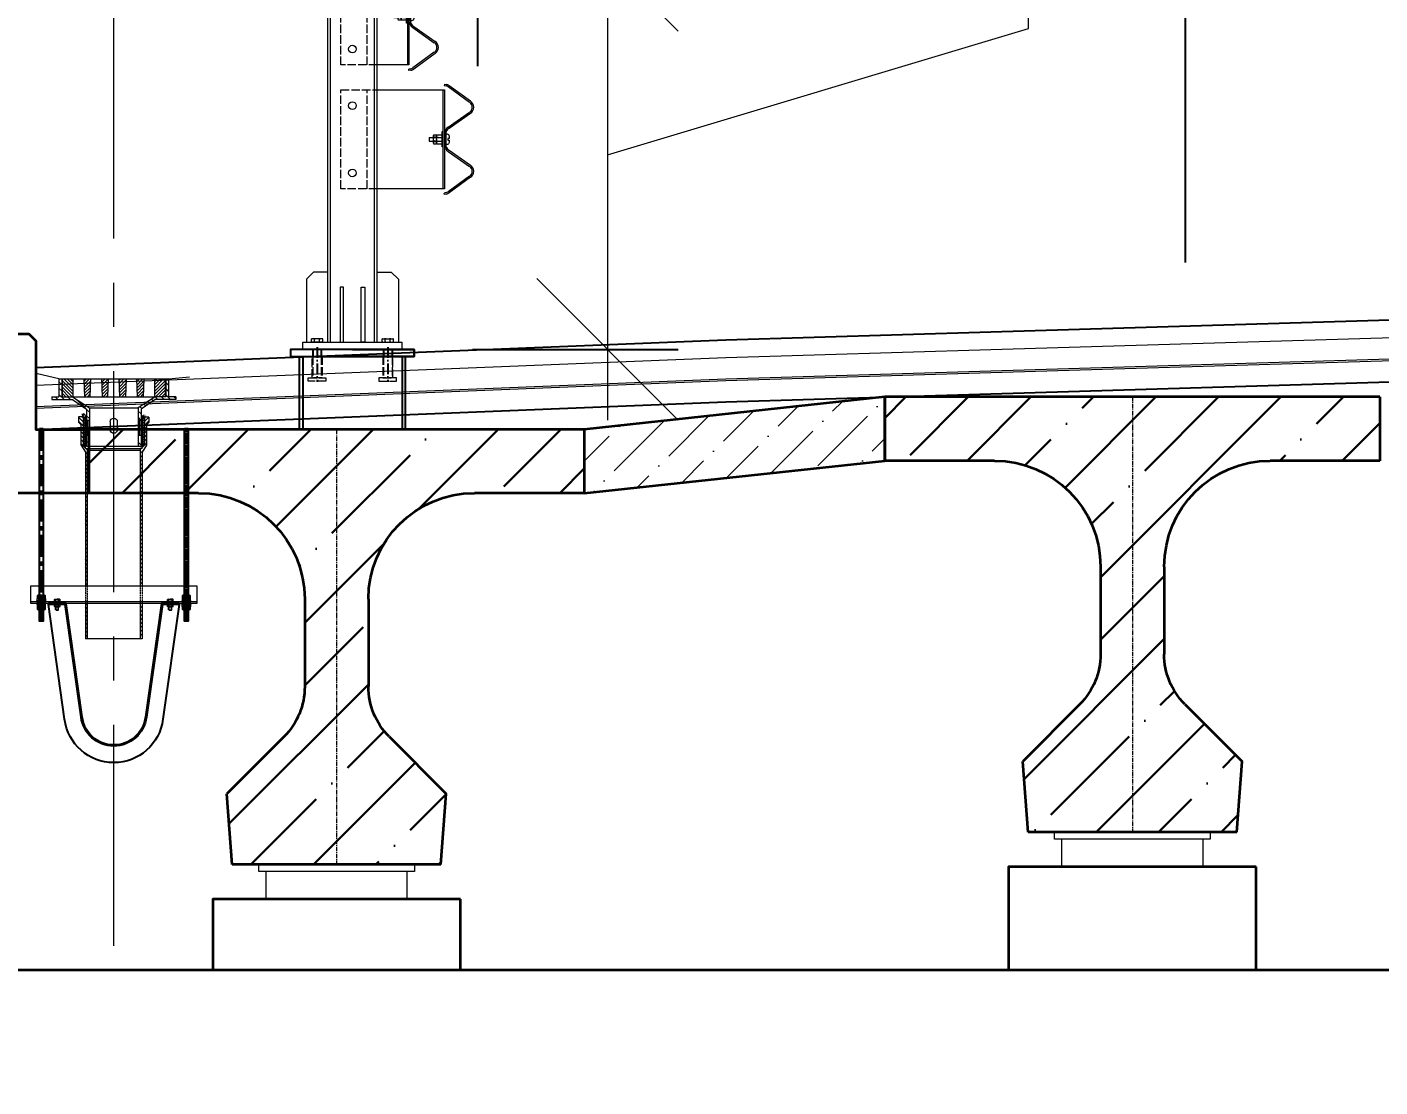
# Model space of a CAD drawing. Header units: millimetres. Extents: x 0 to 285450075, y -3000605 to 8125189010.
# Drawn here: x 7227436 to 7231261, y -53391 to -50395 of the extents above; entities that cross this region are included whole.
import ezdxf

# ---------------------------------------------------------------- set-up
doc = ezdxf.new("R2010")
doc.units = ezdxf.units.MM
doc.set_wipeout_variables(frame=1)
for name, pattern in [('ACAD_ISO02W100', [15, 12, -3]), ('ACAD_ISO10W100', [18.5, 12, -3, 0.5, -3]), ('HIDDEN', [9.525, 6.35, -3.175]), ('осевая', [2, 1.25, -0.25, 0.25, -0.25]), ('Штриховая', [3, 2, -1])]:
    doc.linetypes.add(name, pattern=pattern)
for name, color, linetype, lineweight in [('04_Невидимые', 3, 'Continuous', 13), ('1-Бетон', 106, 'Continuous', 35), ('1-Тонкая', 5, 'Continuous', 20), ('1-Штриховка', 8, 'Continuous', 9), ('ИС_Med', 7, 'Continuous', 35), ('ИС_Невид', 4, 'Штриховая', 18), ('ИС_Ось', 3, 'осевая', 18), ('ИС_Размер', 3, 'Continuous', 18), ('ИС_Тон', 3, 'Continuous', 18), ('ИС_Тонкая', 3, 'Continuous', 18), ('ИС_Штр', 3, 'Continuous', 9), ('ПП_сплошная', 7, 'Continuous', 30)]:
    doc.layers.add(name, color=color, linetype=linetype, lineweight=lineweight)
doc.layers.add('Красный поперечник', color=1, linetype='Continuous')
doc.layers.add('ограждение', color=7, linetype='Continuous')
doc.styles.add('0', font='isocpeur.ttf', dxfattribs={"width": 0.8, "oblique": 15})
doc.dimstyles.new('М200', dxfattribs={"dimscale": 200, "dimtxt": 2.5, "dimasz": 2, "dimexe": 1, "dimexo": 1, "dimgap": 0.8, "dimtad": 1, "dimdec": 0, "dimzin": 0, "dimdsep": 46, "dimtxsty": '0', "dimblk": 'OBLIQUE', "dimcen": 0.09, "dimdle": 1, "dimclrd": 256, "dimclre": 256, "dimclrt": 256, "dimadec": 4, "dimazin": 0, "dimtfac": 1, "dimtdec": 0, "dimtmove": 1, "dimatfit": 2, "dimfxl": 1, "dimtolj": 1, "dimtzin": 0, "dimlwd": -1, "dimarcsym": 0})
pattern_1 = [(45, (886.094, -4203.091), (8.838835, -8.838835), [])]

# ---------------------------------------------------------------- blocks, each defined once
blk = doc.blocks.new('*X15')
at = {"color": 0}
for p, q in [((310, 570.0651), (280, 600.0651)), ((310, 561.084844), (280, 591.084844)), ((307.104588, 555), (280, 582.104588)), ((310, 579.045356), (284.045356, 605)), ((310, 588.025612), (293.025612, 605)), ((310, 597.005868), (302.005868, 605)), ((298.124332, 555), (280, 573.124332)), ((289.144075, 555), (280, 564.144075)), ((280.163819, 555), (280, 555.163819))]:
    blk.add_line(p, q, dxfattribs=at)
blk = doc.blocks.new('A$C1A332784')
at = {"layer": 'ИС_Штр'}
h = blk.add_hatch(dxfattribs=at)
h.set_pattern_fill('ANSI31', color=256, scale=100, angle=90, style=0)
h.set_pattern_definition(pattern_1)
h.paths.add_polyline_path([(-69, -200.4), (-77, -200.4), (-77, -187.9), (-69, -187.9)])
h.paths.add_polyline_path([(-69, -126.4), (-77, -126.4), (-77, -95.4), (-117, -68.4), (-175, -68.4), (-175, -60.4), (-155, -60.4), (-155, -10.4), (-147, -10.4), (-147, -60.4), (-117, -60.4), (-69, -92.4)])
h = blk.add_hatch(dxfattribs=at)
h.set_pattern_fill('ANSI31', color=256, scale=50, angle=90, style=0)
h.set_pattern_definition([(135, (-1871.349, -4043.091), (-4.419417, -4.419417), [])])
h.paths.add_polyline_path([(85, -10.4), (65, -10.4), (67, -60.4), (83, -60.4)])
h.paths.add_polyline_path([(35, -10.4), (15, -10.4), (17, -60.4), (33, -60.4)])
h.paths.add_polyline_path([(-15, -10.4), (-35, -10.4), (-33, -60.4), (-17, -60.4)])
h.paths.add_polyline_path([(-65, -10.4), (-85, -10.4), (-83, -60.4), (-67, -60.4)])
h = blk.add_hatch(dxfattribs=at)
h.set_pattern_fill('ANSI31', color=256, scale=100, angle=90, style=0)
h.set_pattern_definition(pattern_1)
h.paths.add_polyline_path([(77, -200.4), (69, -200.4), (69, -187.9), (77, -187.9)])
h.paths.add_polyline_path([(77, -126.4), (69, -126.4), (69, -92.4), (117, -60.4), (147, -60.4), (147, -10.4), (155, -10.4), (155, -60.4), (175, -60.4), (175, -68.4), (117, -68.4), (77, -95.4)])
h = blk.add_hatch(dxfattribs=at)
h.set_pattern_fill('ANSI31', color=256, scale=2.5, angle=90, style=0)
h.set_pattern_definition([(135, (-544.1, -1211.934), (-5.61266, -5.61266), [])])
h.paths.add_polyline_path([(-75, -645), (-80, -645), (-80, -744.9), (-75, -744.9)])
h.paths.add_polyline_path([(-80, -595), (-75, -595), (-75, -206.9), (-80, -206.9), (-80, -201.9), (-87, -196.9), (-86.4, -118), (-99.4, -118), (-99.4, -133), (-92.4, -140), (-92.4, -197.8), (-80, -216.9)])
h = blk.add_hatch(dxfattribs=at)
h.set_pattern_fill('ANSI31', color=256, scale=2.5, style=0)
h.set_pattern_definition([(45, (-544.1, -1211.934), (-5.61266, 5.61266), [])])
h.paths.add_polyline_path([(80, -645), (75, -645), (75, -744.9), (80, -744.9)])
h.paths.add_polyline_path([(75, -595), (80, -595), (80, -216.9), (93, -196.9), (93, -139), (100, -132), (100, -117), (87, -117), (87, -196.4), (80, -201.4), (80, -206.9), (75, -206.9)])
for p, q in [((155, -10.4), (215.7, 4.3)), ((-155, -10.4), (-214.4, -4.3, 0)), ((-155, -10.4), (-155, -60.4)), ((155, -10.4), (-155, -10.4)), ((-147, -10.4), (-147, -60.4)), ((-145, -10.4), (-145, -60.4)), ((-115, -10.4), (-115, -60.4)), ((-85, -10.4), (-83, -60.4)), ((-67, -60.4), (-65, -10.4)), ((-35, -10.4), (-33, -60.4)), ((-17, -60.4), (-15, -10.4)), ((17, -60.4), (15, -10.4)), ((35, -10.4), (33, -60.4)), ((67, -60.4), (65, -10.4)), ((85, -10.4), (83, -60.4)), ((115, -60.4), (115, -10.4)), ((145, -60.4), (145, -10.4)), ((147, -10.4), (147, -60.4)), ((155, -10.4), (155, -60.4)), ((-175, -60.4), (-175, -68.4)), ((-175, -60.4), (-155, -60.4)), ((-175, -68.4), (-117, -68.4)), ((-147, -60.4), (-117, -60.4)), ((147, -60.4), (-117, -60.4)), ((-117, -60.4), (-69, -92.4)), ((-117, -68.4), (-77, -95.4)), ((117, -60.4), (69, -92.4)), ((117, -68.4), (77, -95.4)), ((175, -68.4), (117, -68.4)), ((175, -60.4), (155, -60.4)), ((175, -60.4), (175, -68.4)), ((-77, -95.4), (-77, -200.4)), ((-69, -92.4), (-69, -200.4)), ((69, -92.4), (-69, -92.4)), ((69, -92.4), (69, -200.4)), ((77, -95.4), (77, -200.4)), ((-99.4, -118), (-99.4, -133)), ((-99.4, -118), (-86.4, -118)), ((-99.4, -133), (-92.4, -140)), ((-92.4, -140), (-92.4, -197.8)), ((-86.4, -118), (-86.4, -197.3)), ((-69, -126.4), (-77, -126.4)), ((-10, -130.9), (-10, -153.9)), ((10, -130.9), (10, -153.9)), ((77, -126.4), (69, -126.4)), ((87, -117), (87, -196.4)), ((87, -117), (100, -117)), ((100, -132), (93, -139)), ((93, -138.6), (93, -196.9)), ((100, -117), (100, -132)), ((-69, -169.4), (-77, -169.4)), ((77, -169.4), (69, -169.4)), ((-92.4, -197.8), (-80, -216.9)), ((-80, -201.9), (-87, -196.9)), ((-80, -206.9), (-80, -201.9)), ((-80, -206.9), (-75, -206.9)), ((-80, -216.9), (-80, -595)), ((-75, -206.9), (-75, -595)), ((75, -211.4), (-75, -211.4)), ((75, -206.9), (75, -595)), ((80, -206.9), (75, -206.9)), ((80, -201.4), (87, -196.4)), ((93, -196.9), (80, -216.9)), ((80, -206.9), (80, -201.4)), ((80, -216.9), (80, -595)), ((-80, -644.9), (-80, -744.9)), ((-75, -644.9), (-75, -744.9)), ((75, -645), (75, -744.9)), ((80, -644.9), (80, -744.9)), ((-80, -744.9, 0), (80, -744.9, 0))]:
    blk.add_line(p, q)
at = {"linetype": 'Continuous'}
blk.add_line((77, -200.4), (-77, -200.4), dxfattribs=at)
for centre, start, end in [((0, -130.9), 0, 180), ((0, -153.9), 180, 0)]:
    blk.add_arc(centre, 10, start, end)
blk.add_point((0, -120.9))
at = {"layer": 'ИС_Невид', "ltscale": 0.1}
for p, q in [((-83.4, -117.3), (-83.4, -199.4)), ((83.9, -116.7), (83.9, -198.6)), ((-80, -594.9), (-80, -645)), ((-75, -594.9), (-75, -645)), ((75, -595), (75, -645)), ((80, -594.9), (80, -645))]:
    blk.add_line(p, q, dxfattribs=at)
at = {"layer": 'ИС_Невид', "linetype": 'HIDDEN'}
for centre, start, end in [((-89.9, -121.3, 0), 358.9888, 84.087), ((90.6, -116.8), 95.913, 181.0112)]:
    blk.add_arc(centre, 6.68, start, end, dxfattribs=at)
at = {"layer": 'ИС_Тон', "linetype": 'Continuous'}
blk.add_arc((-133.8, -108.5), 40.8, 82.3582, 82.5317, dxfattribs=at)
at = {"layer": 'ИС_Штр'}
for p, q in [((80.9, -113.6, 0), (80.9, -200.7)), ((-80.3, -116.6, 0), (-80.5, -201.5)), ((-73, -126.4), (-73, -169.4)), ((73, -126.4), (73, -169.4)), ((75, -206.9), (-75, -206.9))]:
    blk.add_line(p, q, dxfattribs=at)
for centre, radius, start, end in [((-87.4, -119.2, 0), 7.56, 20.1849, 82.1113), ((88.1, -115.8, 0), 7.56, 97.8887, 163.3548), ((91.4, -117.6), 4.48, 98.3812, 172.132)]:
    blk.add_arc(centre, radius, start, end, dxfattribs=at)
at = {"layer": 'ИС_Штр', "color": 2}
blk.add_blockref('*X15', (-425, -615.4), dxfattribs=at)
at = {"layer": 'ИС_Штр', "color": 2, "xscale": -1}
blk.add_blockref('*X15', (425, -615.4), dxfattribs=at)
blk = doc.blocks.new('ы')
at = {"layer": 'ограждение'}
for p, q in [((3737.3, 22064.7), (3737.3, 22061.7)), ((3737.3, 22061.7), (3783.4, 21737.4)), ((4061.3, 21737.4), (4107.3, 22061.7)), ((4107.3, 22064.7), (4107.3, 22061.7))]:
    blk.add_line(p, q, dxfattribs=at)
for points in [[(3737.3, 22064.7), (3787.3, 22064.7), (3833, 21743.9, 0.886444), (4011.7, 21743.9), (4057.3, 22064.7), (4107.3, 22064.7)], [(3737.3, 22061.7), (3784.7, 22061.7), (3830, 21743.5, 0.886138), (4014.7, 21743.5), (4059.9, 22061.7), (4107.3, 22061.7)]]:
    blk.add_lwpolyline(points, format="xyb", dxfattribs=at)
blk.add_arc((3922.3, 21754.7), 140, 187.1293, 352.8707, dxfattribs=at)
blk = doc.blocks.new('*U1018')
at = {"layer": 'ИС_Med'}
blk.add_lwpolyline([(10.5, 2), (10.5, 0), (-10.5, 0), (-10.5, 2), (-8.5, 2), (-9.8, 2.8), (-9.8, 9.2), (-8.5, 10), (8.5, 10), (9.8, 9.2), (9.8, 2.8), (8.5, 2)], close=True, dxfattribs=at)
blk.add_wipeout([(10.5, 2), (10.5, 0), (-10.5, 0), (-10.5, 2), (-8.5, 2), (-9.8, 2.8), (-9.8, 9.2), (-8.5, 10), (8.5, 10), (9.8, 9.2), (9.8, 2.8), (8.5, 2)]).dxf.layer = 'ИС_Med'
for p, q in [((-10.5, 2), (10.5, 2)), ((-4.9, 2.8), (-4.9, 9.2)), ((4.9, 2.8), (4.9, 9.2))]:
    blk.add_line(p, q, dxfattribs=at)
for centre, radius, start, end in [((-7.4, 5.7), 4.34, 55.5615, 124.4385), ((-7.4, 6.3), 4.34, 235.5615, 304.4385), ((0, -6.2), 16.2, 72.383, 107.617), ((0, 18.2), 16.2, 252.383, 287.617), ((7.4, 5.7), 4.34, 55.5615, 124.4385), ((7.4, 6.3), 4.34, 235.5615, 304.4385)]:
    blk.add_arc(centre, radius, start, end, dxfattribs=at)
at = {"layer": 'ИС_Штр'}
blk.add_line((0, 0), (0, 10), dxfattribs=at)
blk = doc.blocks.new('*U1015')
at = {"color": 0}
blk.add_line((60.5, 8), (46.5, 8), dxfattribs=at)
at = {"layer": 'ИС_Тонкая'}
for p, q in [((0.5, 13), (2.9, 16)), ((0.5, 13), (0.5, 0)), ((0.5, -13), (0.5, 0)), ((12.5, 16), (2.9, 16)), ((12.5, 8), (2.9, 8)), ((12.5, 16), (12.5, 10)), ((12.5, 10), (12.5, 8)), ((12.5, 8), (12.5, 0)), ((12.5, -8), (12.5, 0)), ((14.5, 8), (60.5, 8)), ((24.5, 8), (24.5, -8)), ((62.5, 6), (24.5, 6)), ((62.5, 6), (60.5, 8)), ((60.5, 8), (60.5, -8)), ((62.5, 6), (62.5, -6)), ((0.5, -13), (2.9, -16)), ((2.9, -8), (12.5, -8)), ((12.5, -16), (2.9, -16)), ((12.5, -8), (12.5, -10)), ((12.5, -16), (12.5, -10)), ((60.5, -8), (14.5, -8)), ((62.5, -6), (24.5, -6)), ((62.5, -6), (60.5, -8))]:
    blk.add_line(p, q, dxfattribs=at)
for centre, radius, start, end in [((8, 12), 6.51, 142.12112, 217.87888), ((25.5, 0), 24, 160.52878, 199.47122), ((14.5, 10), 2, 180, 270), ((8, -12), 6.51, 142.12112, 217.87888), ((14.5, -10), 2, 90, 180)]:
    blk.add_arc(centre, radius, start, end, dxfattribs=at)
blk = doc.blocks.new('*U1016')
at = {"layer": 'ИС_Тонкая'}
for p, q in [((0, 13), (2.4, 16)), ((0, 13), (0, 0)), ((0, -13), (0, 0)), ((2.4, 16), (12.6, 16)), ((2.4, 8), (12.6, 8)), ((15, 13), (12.6, 16)), ((15, 13), (15, 0)), ((15, -13), (15, 0)), ((0, -13), (2.4, -16)), ((2.4, -8), (12.6, -8)), ((2.4, -16), (12.6, -16)), ((15, -13), (12.6, -16))]:
    blk.add_line(p, q, dxfattribs=at)
for centre, radius, start, end in [((7.5, 12), 6.51, 142.12112, 217.87888), ((25, 0), 24, 160.52878, 199.47122), ((7.5, 12), 6.51, 322.12112, 37.87888), ((-10, 0), 24, 340.52878, 19.47122), ((7.5, -12), 6.51, 142.12112, 217.87888), ((7.5, -12), 6.51, 322.12112, 37.87888)]:
    blk.add_arc(centre, radius, start, end, dxfattribs=at)
blk = doc.blocks.new('*U1017')
at = {"layer": 'ИС_Med'}
for p, q in [((0, 9), (4, 9)), ((0, -9), (4, -9))]:
    blk.add_line(p, q, dxfattribs=at)
at = {"layer": 'ИС_Тонкая'}
for p, q in [((0, 18.5), (0, -18.5)), ((4, 18.5), (0, 18.5)), ((4, -18.5), (4, 18.5)), ((0, -18.5), (4, -18.5))]:
    blk.add_line(p, q, dxfattribs=at)
blk = doc.blocks.new('ппк')
at = {"elevation": 0}
for points in [[(-210, -140.7), (-210, -684.2), (-200, -684.2), (-200, -140.7)], [(-210, -140.7), (-200, -140.7)], [(200, -140.7), (200, -684.2), (210, -684.2), (210, -140.7)], [(200, -140.7), (210, -140.7)]]:
    blk.add_lwpolyline(points, dxfattribs=at)
at = {"layer": 'Defpoints', "linetype": 'Штриховая'}
blk.add_line((-205, -140.7, 0), (-205, -684.2, 0), dxfattribs=at)
at = {"layer": 'Defpoints', "linetype": 'осевая', "ltscale": 50}
blk.add_line((205, -140.7, 0), (205, -684.2, 0), dxfattribs=at)
at = {"layer": 'ИС_Тон'}
blk.add_lwpolyline([(-235, -634.6), (235, -634.6), (235, -584.6), (-235, -584.6)], close=True, dxfattribs=at)
blk.add_lwpolyline([(-235, -629.6), (235, -629.6)], dxfattribs=at)
for name, p, xscale, yscale, zscale, rotation in [('*U1017', (-160, -636.6), 0.5000000000000002, 0.5000000000000002, 0.5000000000000002, 90), ('*U1015', (-160, -622.3), 0.5, 0.5, 0.5, 270), ('*U1016', (-160, -644.1), 0.5000000000000002, 0.5000000000000002, 0.5000000000000002, 90), ('*U1017', (160, -636.6), 0.5000000000000002, 0.5000000000000002, 0.5000000000000002, 90), ('*U1015', (160, -622.3), 0.5, 0.5, 0.5, 270), ('*U1016', (160, -644.1), 0.5000000000000002, 0.5000000000000002, 0.5000000000000002, 90)]:
    blk.add_blockref(name, p, dxfattribs=dict(xscale=xscale, yscale=yscale, zscale=zscale, rotation=rotation))
blk.add_blockref('A$C1A332784', (0, 10.4), dxfattribs=at)
at = {"layer": 'ограждение'}
blk.add_blockref('ы', (-3922.3, -22699.3), dxfattribs=at)
blk.add_blockref('*U1018', (-205, -629.5))
at = {"xscale": -1}
blk.add_blockref('*U1018', (205, -629.5), dxfattribs=at)
for centre, radius, start, end in [((-212.4, -615.9), 4.34, 55.5615, 124.4385), ((-205, -627.7), 16.2, 72.383, 107.617), ((-197.6, -615.9), 4.34, 55.5615, 124.4385), ((197.6, -615.9), 4.34, 55.5615, 124.4385), ((205, -627.7), 16.2, 72.383, 107.617), ((212.4, -615.9), 4.34, 55.5615, 124.4385)]:
    blk.add_arc(centre, radius, start, end)
at = {"xscale": -1, "rotation": 180}
blk.add_blockref('*U1018', (-205, -634.5), dxfattribs=at)
at = {"rotation": 180}
blk.add_blockref('*U1018', (205, -634.5), dxfattribs=at)
for p, q in [((-205, -621.5), (-205, -611.5)), ((205, -621.5), (205, -611.5)), ((-209.9, -618.8), (-209.9, -612.3)), ((-209.9, -651.8), (-209.9, -645.3)), ((-205, -654.5), (-205, -644.5)), ((-200.1, -618.8), (-200.1, -612.3)), ((-200.1, -651.8), (-200.1, -645.3)), ((185, -637.6), (185, -634.6)), ((200.1, -618.8), (200.1, -612.3)), ((200.1, -651.8, 0), (200.1, -645.3, 0)), ((205, -654.5, 0), (205, -644.5, 0)), ((209.9, -618.8), (209.9, -612.3)), ((209.9, -651.8, 0), (209.9, -645.3, 0))]:
    blk.add_line(p, q)
for points in [[(-196.5, -619.5), (-195.2, -618.8), (-195.2, -612.3), (-196.5, -611.5), (-213.5, -611.5), (-214.8, -612.3), (-214.8, -618.8), (-213.5, -619.5)], [(213.5, -619.5), (214.8, -618.8), (214.8, -612.3), (213.5, -611.5), (196.5, -611.5), (195.2, -612.3), (195.2, -618.8), (196.5, -619.5)], [(-196.5, -652.5), (-195.2, -651.8), (-195.2, -645.3), (-196.5, -644.5), (-213.5, -644.5), (-214.8, -645.3), (-214.8, -651.8), (-213.5, -652.5)]]:
    blk.add_lwpolyline(points, close=True)
at = {"elevation": 0}
blk.add_lwpolyline([(213.5, -652.5), (214.8, -651.8), (214.8, -645.3), (213.5, -644.5), (196.5, -644.5), (195.2, -645.3), (195.2, -651.8), (196.5, -652.5)], close=True, dxfattribs=at)
for centre, radius, start, end in [((-212.4, -615.2), 4.34, 235.5615, 304.4385), ((-212.4, -648.9), 4.34, 55.5615, 124.4385), ((-205, -603.3), 16.2, 252.383, 287.617), ((-205, -660.7), 16.2, 72.383, 107.617), ((-197.6, -615.2), 4.34, 235.5615, 304.4385), ((-197.6, -648.9), 4.34, 55.5615, 124.4385), ((197.6, -615.2), 4.34, 235.5615, 304.4385), ((197.6, -648.9, 0), 4.34, 55.5615, 124.4385), ((205, -603.3), 16.2, 252.383, 287.617), ((205, -660.7, 0), 16.2, 72.383, 107.617), ((212.4, -615.2), 4.34, 235.5615, 304.4385), ((212.4, -648.9, 0), 4.34, 55.5615, 124.4385), ((-212.4, -648.2), 4.34, 235.5615, 304.4385), ((-205, -636.3), 16.2, 252.383, 287.617), ((-197.6, -648.2), 4.34, 235.5615, 304.4385), ((197.6, -648.2, 0), 4.34, 235.5615, 304.4385), ((205, -636.3, 0), 16.2, 252.383, 287.617), ((212.4, -648.2, 0), 4.34, 235.5615, 304.4385)]:
    blk.add_arc(centre, radius, start, end)
blk = doc.blocks.new('_OBLIQUE')
at = {"color": 0, "linetype": 'ByBlock', "lineweight": -2}
blk.add_line((0.5, 0.5), (-0.5, -0.5), dxfattribs=at)
blk = doc.blocks.new('*D1089')
at = {"layer": 'Defpoints', "color": 0, "linetype": 'Continuous', "transparency": 16777216}
for p in [(7230710.6, -48225.9), (7234660.6, -51139.4), (7230710.6, -51260.4)]:
    blk.add_point(p, dxfattribs=at)
at = {"layer": 'ИС_Размер', "lineweight": -2, "transparency": 16777216}
for p, q in [((7230710.6, -51060.4), (7230710.6, -48025.9)), ((7234660.6, -50939.4), (7234660.6, -48025.9))]:
    blk.add_line(p, q, dxfattribs=at)
at = {"layer": 'ИС_Размер', "transparency": 16777216}
blk.add_line((7234860.6, -48225.9), (7230510.6, -48225.9), dxfattribs=at)
at = {"layer": 'ИС_Размер', "linetype": 'Continuous', "transparency": 16777216, "xscale": 400, "yscale": 400, "zscale": 400, "rotation": 180}
blk.add_blockref('_OBLIQUE', (7230710.6, -48225.9), dxfattribs=at)
at = {"layer": 'ИС_Размер', "linetype": 'Continuous', "transparency": 16777216, "xscale": 400, "yscale": 400, "zscale": 400}
blk.add_blockref('_OBLIQUE', (7234660.6, -48225.9), dxfattribs=at)
at = {"layer": 'ИС_Размер', "linetype": 'Continuous', "transparency": 16777216, "insert": (7232685.6, -47815.9), "char_height": 500, "attachment_point": 5, "style": '0'}
blk.add_mtext('\\A1;3950', dxfattribs=at)
blk = doc.blocks.new('*D1090')
at = {"layer": 'Defpoints', "color": 0, "linetype": 'Continuous', "transparency": 16777216}
for p in [(7228710.6, -48225.9), (7228710.6, -50705.3), (7230710.6, -51260.4)]:
    blk.add_point(p, dxfattribs=at)
at = {"layer": 'ИС_Размер', "lineweight": -2, "transparency": 16777216}
for p, q in [((7228710.6, -50505.3), (7228710.6, -48025.9)), ((7230710.6, -51060.4), (7230710.6, -48025.9))]:
    blk.add_line(p, q, dxfattribs=at)
at = {"layer": 'ИС_Размер', "transparency": 16777216}
blk.add_line((7230910.6, -48225.9), (7228510.6, -48225.9), dxfattribs=at)
at = {"layer": 'ИС_Размер', "linetype": 'Continuous', "transparency": 16777216, "xscale": 400, "yscale": 400, "zscale": 400, "rotation": 180}
blk.add_blockref('_OBLIQUE', (7228710.6, -48225.9), dxfattribs=at)
at = {"layer": 'ИС_Размер', "linetype": 'Continuous', "transparency": 16777216, "xscale": 400, "yscale": 400, "zscale": 400}
blk.add_blockref('_OBLIQUE', (7230710.6, -48225.9), dxfattribs=at)
at = {"layer": 'ИС_Размер', "linetype": 'Continuous', "transparency": 16777216, "insert": (7229710.6, -47815.9), "char_height": 500, "attachment_point": 5, "style": '0'}
blk.add_mtext('\\A1;2000', dxfattribs=at)
blk = doc.blocks.new('*D1092')
at = {"layer": 'Defpoints', "color": 0, "transparency": 16777216}
for p in [(7228211, -48225.9), (7228211, -50335.8), (7228710.6, -50705.3)]:
    blk.add_point(p, dxfattribs=at)
at = {"layer": 'ИС_Размер', "lineweight": -2, "transparency": 16777216}
for p, q in [((7228211, -50135.8), (7228211, -48025.9)), ((7228710.6, -50505.3), (7228710.6, -48025.9))]:
    blk.add_line(p, q, dxfattribs=at)
at = {"layer": 'ИС_Размер', "transparency": 16777216}
blk.add_line((7228910.6, -48225.9), (7228011, -48225.9), dxfattribs=at)
at = {"layer": 'ИС_Размер', "transparency": 16777216, "xscale": 400, "yscale": 400, "zscale": 400, "rotation": 180}
blk.add_blockref('_OBLIQUE', (7228211, -48225.9), dxfattribs=at)
at = {"layer": 'ИС_Размер', "transparency": 16777216, "xscale": 400, "yscale": 400, "zscale": 400}
blk.add_blockref('_OBLIQUE', (7228710.6, -48225.9), dxfattribs=at)
at = {"layer": 'ИС_Размер', "transparency": 16777216, "insert": (7228460.8, -47815.9), "char_height": 500, "attachment_point": 5, "style": '0'}
blk.add_mtext('\\A1;500', dxfattribs=at)
blk = doc.blocks.new('*D1094')
at = {"layer": 'Defpoints', "color": 0, "linetype": 'Continuous', "transparency": 16777216}
for p in [(7238610.6, -46445.1), (7228710.6, -50705.3), (7238610.6, -51012.7)]:
    blk.add_point(p, dxfattribs=at)
at = {"layer": 'ИС_Размер', "lineweight": -2, "transparency": 16777216}
for p, q in [((7228710.6, -50505.3), (7228710.6, -46245.1)), ((7238610.6, -50812.7), (7238610.6, -46245.1))]:
    blk.add_line(p, q, dxfattribs=at)
at = {"layer": 'ИС_Размер', "transparency": 16777216}
blk.add_line((7228510.6, -46445.1), (7238810.6, -46445.1), dxfattribs=at)
at = {"layer": 'ИС_Размер', "linetype": 'Continuous', "transparency": 16777216, "xscale": 400, "yscale": 400, "zscale": 400, "rotation": 180}
blk.add_blockref('_OBLIQUE', (7228710.6, -46445.1), dxfattribs=at)
at = {"layer": 'ИС_Размер', "linetype": 'Continuous', "transparency": 16777216, "xscale": 400, "yscale": 400, "zscale": 400}
blk.add_blockref('_OBLIQUE', (7238610.6, -46445.1), dxfattribs=at)
at = {"layer": 'ИС_Размер', "linetype": 'Continuous', "transparency": 16777216, "insert": (7233660.6, -46035.1), "char_height": 500, "attachment_point": 5, "style": '0'}
blk.add_mtext('\\A1;9900', dxfattribs=at)
blk = doc.blocks.new('Б24 многофункц')
at = {"layer": 'ПП_сплошная', "ltscale": 100, "true_color": 0x808080}
h = blk.add_hatch(dxfattribs=at)
h.set_pattern_fill('ANSI35', color=8, scale=1000, angle=90, style=0)
h.set_pattern_definition([(135, (-1338186.6, -105300.83), (-176.776695, -176.776695), []), (135, (-1338186.6, -105124.05), (-176.776695, -176.776695), [312.5, -62.5, 0, -62.5])])
h.paths.add_polyline_path([(0, 0), (-700, 0), (-700, -180), (-390, -180, -0.414214), (-90, -480), (-90, -727.2, -0.198912), (-148.6, -868.6), (-310, -1030), (-295, -1230), (0, -1230)])
h.paths.add_polyline_path([(0, 0), (0, -1230), (295, -1230), (310, -1030), (148.6, -868.6, -0.198912), (90, -727.2), (90, -480, -0.414214), (390, -180), (700, -180), (700, 0)])
at = {"layer": '1-Бетон'}
for p, q in [((-700, 0), (700, 0)), ((-700, 0), (-700, -180)), ((700, 0), (700, -180)), ((-700, -180), (-390, -180)), ((390, -180), (700, -180)), ((-90, -480), (-90, -727.2)), ((90, -480), (90, -727.2)), ((-148.6, -868.6), (-310, -1030)), ((148.6, -868.6), (310, -1030)), ((-295, -1230), (-310, -1030)), ((295, -1230), (310, -1030)), ((-295, -1230), (295, -1230))]:
    blk.add_line(p, q, dxfattribs=at)
for centre, radius, start, end in [((-390, -480), 300, 0, 90), ((390, -480), 300, 90, 180), ((-290, -727.2), 200, 315, 0), ((290, -727.2), 200, 180, 225)]:
    blk.add_arc(centre, radius, start, end, dxfattribs=at)
at = {"layer": 'ИС_Ось', "ltscale": 10}
blk.add_lwpolyline([(0, 0), (0, -1230)], dxfattribs=at)
blk = doc.blocks.new('*D1457')
at = {"layer": 'Defpoints', "color": 0, "transparency": 16777216}
for p in [(7228425.6, -50205.9), (7228495.6, -51305.9), (7229076.7, -51305.9)]:
    blk.add_point(p, dxfattribs=at)
at = {"layer": 'ИС_Размер', "transparency": 16777216}
for p, q in [((7230266.7, -50398.9), (7230266.7, -49064.9)), ((7229076.7, -50005.9), (7229076.7, -51505.9)), ((7229076.7, -50755.9), (7230266.7, -50398.9))]:
    blk.add_line(p, q, dxfattribs=at)
at = {"layer": 'ИС_Размер', "lineweight": -2, "transparency": 16777216}
for p, q in [((7228625.6, -50205.9), (7229276.7, -50205.9)), ((7228695.6, -51305.9), (7229276.7, -51305.9))]:
    blk.add_line(p, q, dxfattribs=at)
at = {"layer": 'ИС_Размер', "transparency": 16777216, "xscale": 400, "yscale": 400, "zscale": 400}
for p, rotation in [((7229076.7, -50205.9), 90), ((7229076.7, -51305.9), 270)]:
    blk.add_blockref('_OBLIQUE', p, dxfattribs=dict(at, rotation=rotation))
at = {"layer": 'ИС_Размер', "transparency": 16777216, "insert": (7229856.7, -49731.9), "char_height": 500, "attachment_point": 5, "rotation": 90, "style": '0'}
blk.add_mtext('\\A1;1100', dxfattribs=at)
blk = doc.blocks.new('Барьерка2')
at = {"lineweight": 15}
for p, q in [((1026.3, 1778.8), (1026.3, 698.8)), ((1026.3, 1778.8), (1166.3, 1778.8)), ((1033.6, 1778.8), (1033.6, 698.8)), ((1159, 698.8), (1159, 1778.8)), ((1166.3, 698.8), (1166.3, 1778.8)), ((1166.3, 1762.8), (1256.2, 1762.8)), ((1252.2, 1762.8), (1252.2, 1482.7)), ((1256.2, 1778.8), (1255.5, 1774.8)), ((1255.5, 1774.8), (1261.1, 1773.7)), ((1256.2, 1778.8), (1261.9, 1777.6)), ((1256.2, 1762.8), (1256.2, 1482.7)), ((1327.6, 1726.9), (1267.4, 1770.9)), ((1330, 1730.1), (1269.8, 1774.2)), ((1267.2, 1656.9), (1327.7, 1699.6)), ((1269.5, 1653.6), (1330, 1696.4)), ((1213, 1628.2), (1213, 1617.2)), ((1213, 1628.2), (1224.9, 1628.2)), ((1213, 1617.2), (1224.9, 1617.2)), ((1224.9, 1632.8), (1224.9, 1612.7)), ((1225.9, 1635.5), (1233.1, 1635.5)), ((1225.9, 1609.9), (1233.1, 1609.9)), ((1234.1, 1632.8), (1234.1, 1612.7)), ((1234.1, 1632.8), (1234.1, 1612.7)), ((1235, 1635.5), (1249.6, 1635.5)), ((1235, 1635.5), (1240.5, 1635.5)), ((1235, 1609.9), (1249.6, 1609.9)), ((1235, 1609.9), (1240.5, 1609.9)), ((1238.6, 1628.2), (1249.6, 1628.2)), ((1238.6, 1617.2), (1249.6, 1617.2)), ((1249.6, 1600.9), (1249.6, 1644.6)), ((1249.6, 1644.6), (1252.2, 1644.6)), ((1252.2, 1644.6), (1252.2, 1600.9)), ((1260.2, 1638.1), (1260.2, 1607.4)), ((1252.2, 1600.9), (1249.6, 1600.9)), ((1267.2, 1588.6), (1327.7, 1545.8)), ((1269.5, 1591.8), (1330, 1549.1)), ((1327.6, 1518.6), (1267.4, 1474.5)), ((1330, 1515.3), (1269.8, 1471.3)), ((1256.2, 1482.7), (1166.3, 1482.7)), ((1261.1, 1471.8), (1255.5, 1470.6)), ((1256.2, 1466.7), (1255.5, 1470.6)), ((1261.9, 1467.8), (1256.2, 1466.7)), ((1356.2, 1428.8), (1355.5, 1424.9)), ((1355.5, 1424.9), (1361.1, 1423.7)), ((1356.2, 1428.8), (1361.9, 1427.6)), ((1427.6, 1376.9), (1367.4, 1420.9)), ((1430, 1380.1), (1369.8, 1424.2)), ((1166.3, 1412.8), (1356.2, 1412.8)), ((1352.2, 1412.8), (1352.2, 1132.7)), ((1356.2, 1412.8), (1356.2, 1132.7)), ((1367.2, 1306.9), (1427.7, 1349.7)), ((1369.5, 1303.7), (1430, 1346.4)), ((1360.2, 1288.1), (1360.2, 1257.4)), ((1367.2, 1238.6), (1427.7, 1195.9)), ((1369.5, 1241.9), (1430, 1199.1)), ((1427.6, 1168.6), (1367.4, 1124.6)), ((1430, 1165.4), (1369.8, 1121.3)), ((1356.2, 1132.7), (1166.3, 1132.7)), ((1361.1, 1121.8), (1355.5, 1120.7)), ((1356.2, 1116.7), (1355.5, 1120.7)), ((1361.9, 1117.9), (1356.2, 1116.7)), ((980.3, 698.8), (980.3, 708.8)), ((1012.3, 708.8), (980.3, 708.8)), ((980.3, 698.8), (980.3, 708.8)), ((1006.3, 708.8), (980.3, 708.8)), ((996.3, 698.8), (980.3, 698.8)), ((1012.3, 698.8), (980.3, 698.8)), ((989.3, 698.8), (989.3, 708.8)), ((989.3, 698.8), (989.3, 708.8)), ((989.3, 698.8), (989.3, 708.8)), ((989.3, 698.8), (989.3, 708.8)), ((1003.3, 698.8), (1003.3, 708.8)), ((1003.3, 698.8), (1003.3, 708.8)), ((1003.3, 698.8), (1003.3, 708.8)), ((1003.3, 698.8), (1003.3, 708.8)), ((1003.3, 698.8), (1003.3, 708.8)), ((1003.3, 698.8), (1003.3, 708.8)), ((1003.3, 698.8), (1003.3, 708.8)), ((1003.3, 698.8), (1003.3, 708.8)), ((1003.3, 698.8), (1003.3, 708.8)), ((1003.3, 698.8), (1003.3, 708.8)), ((1010.3, 708.8), (1006.3, 708.8)), ((1012.3, 700.8), (1012.3, 708.8)), ((1012.3, 698.8), (1012.3, 706.8)), ((1012.3, 698.8), (1012.3, 706.8)), ((1012.3, 700.8), (1012.3, 706.8)), ((1012.3, 698.8), (1012.3, 706.8)), ((1012.3, 698.8), (1012.3, 706.8)), ((1180.3, 700.8), (1180.3, 708.8)), ((1180.3, 708.8), (1212.3, 708.8)), ((1180.3, 698.8), (1180.3, 706.8)), ((1180.3, 698.8), (1180.3, 706.8)), ((1180.3, 700.8), (1180.3, 706.8)), ((1180.3, 698.8), (1180.3, 706.8)), ((1180.3, 698.8), (1180.3, 706.8)), ((1180.3, 698.8), (1212.3, 698.8)), ((1182.3, 708.8), (1186.3, 708.8)), ((1186.3, 708.8), (1212.3, 708.8)), ((1189.3, 698.8), (1189.3, 708.8)), ((1189.3, 698.8), (1189.3, 708.8)), ((1189.3, 698.8), (1189.3, 708.8)), ((1189.3, 698.8), (1189.3, 708.8)), ((1189.3, 698.8), (1189.3, 708.8)), ((1189.3, 698.8), (1189.3, 708.8)), ((1189.3, 698.8), (1189.3, 708.8)), ((1189.3, 698.8), (1189.3, 708.8)), ((1189.3, 698.8), (1189.3, 708.8)), ((1189.3, 698.8), (1189.3, 708.8)), ((1196.3, 698.8), (1212.3, 698.8)), ((1203.3, 698.8), (1203.3, 708.8)), ((1203.3, 698.8), (1203.3, 708.8)), ((1203.3, 698.8), (1203.3, 708.8)), ((1203.3, 698.8), (1203.3, 708.8)), ((1212.3, 698.8), (1212.3, 708.8)), ((1212.3, 698.8), (1212.3, 708.8))]:
    blk.add_line(p, q, dxfattribs=at)
at = {"color": 3, "linetype": 'ACAD_ISO02W100', "lineweight": 15, "ltscale": 2}
for p, q in [((1063.3, 1762.8), (1166.3, 1762.8)), ((1063.3, 1482.7), (1063.3, 1762.8)), ((1138.3, 1482.7), (1138.3, 1762.8)), ((1166.3, 1482.7), (1063.3, 1482.7)), ((1063.3, 1412.8), (1166.3, 1412.8)), ((1063.3, 1132.7), (1063.3, 1412.8)), ((1138.3, 1132.7), (1138.3, 1412.8)), ((1166.3, 1132.7), (1063.3, 1132.7)), ((983.3, 678.8), (983.3, 658.8)), ((984.3, 658.8), (984.3, 598.8)), ((985.3, 678.8), (985.3, 658.8)), ((1007.3, 678.8), (1007.3, 658.8)), ((1008.3, 658.8), (1008.3, 598.8)), ((1009.3, 678.8), (1009.3, 658.8)), ((1183.3, 678.8), (1183.3, 658.8)), ((1184.3, 658.8), (1184.3, 598.8)), ((1185.3, 678.8), (1185.3, 658.8)), ((1207.3, 678.8), (1207.3, 658.8)), ((1208.3, 658.8), (1208.3, 598.8)), ((1209.3, 678.8), (1209.3, 658.8))]:
    blk.add_line(p, q, dxfattribs=at)
at = {"color": 7, "lineweight": 15}
for p, q in [((1313, 1278.2), (1313, 1267.2)), ((1313, 1278.2), (1324.9, 1278.2)), ((1313, 1267.2), (1324.9, 1267.2)), ((1324.9, 1282.8), (1324.9, 1262.7)), ((1325.9, 1285.5), (1333.1, 1285.5)), ((1334.1, 1282.8), (1334.1, 1262.7)), ((1334.1, 1282.8), (1334.1, 1262.7)), ((1335, 1285.5), (1349.6, 1285.5)), ((1335, 1285.5), (1340.5, 1285.5)), ((1338.6, 1278.2), (1349.6, 1278.2)), ((1338.6, 1267.2), (1349.6, 1267.2)), ((1325.9, 1259.9), (1333.1, 1259.9)), ((1335, 1259.9), (1349.6, 1259.9)), ((1335, 1259.9), (1340.5, 1259.9))]:
    blk.add_line(p, q, dxfattribs=at)
at = {"lineweight": 15, "ltscale": 5}
for p, q in [((1349.6, 1250.9), (1349.6, 1294.6)), ((1349.6, 1294.6), (1352.2, 1294.6)), ((1352.2, 1294.6), (1352.2, 1250.9)), ((1352.2, 1250.9), (1349.6, 1250.9))]:
    blk.add_line(p, q, dxfattribs=at)
at = {"linetype": 'Continuous'}
for p, q in [((946.3, 452.7), (946.3, 658.8)), ((956, 658.8), (956, 452.7)), ((1236.5, 658.8), (1236.5, 452.7)), ((1246.3, 452.7), (1246.3, 658.8)), ((946.3, 452.7), (1246.3, 452.7))]:
    blk.add_line(p, q, dxfattribs=at)
at = {"linetype": 'ACAD_ISO10W100', "ltscale": 2.5}
for p, q in [((996.3, 684.8), (996.3, 587.1)), ((1196.3, 684.8), (1196.3, 587.1))]:
    blk.add_line(p, q, dxfattribs=at)
at = {"lineweight": 15}
blk.add_lwpolyline([(1260.2, 1637.9), (1263.8, 1637.9, -0.414214), (1269.8, 1631.8), (1269.8, 1624.9), (1266.2, 1624.9), (1266.2, 1620.6), (1269.8, 1620.6), (1269.8, 1613.7, -0.414214), (1263.8, 1607.6), (1260.2, 1607.6), (1260.2, 1637.9)], format="xyb", dxfattribs=at)
at = {"color": 7, "lineweight": 15}
blk.add_lwpolyline([(1360.2, 1287.9), (1363.8, 1287.9, -0.414214), (1369.8, 1281.8), (1369.8, 1274.9), (1366.2, 1274.9), (1366.2, 1270.6), (1369.8, 1270.6), (1369.8, 1263.7, -0.414214), (1363.8, 1257.6), (1360.2, 1257.6), (1360.2, 1287.9)], format="xyb", dxfattribs=at)
at = {"lineweight": 15}
for points in [[(1026.3, 897.1), (986.3, 897.1), (966.3, 877.1), (966.3, 698.8)], [(1166.3, 897.1), (1206.3, 897.1), (1226.3, 877.1), (1226.3, 698.8)]]:
    blk.add_lwpolyline(points, dxfattribs=at)
for points in [[(1071.3, 854.9), (1061.3, 854.9), (1061.3, 698.8), (1071.3, 698.8)], [(1121.3, 854.9), (1131.3, 854.9), (1131.3, 698.8), (1121.3, 698.8)], [(1236.3, 678.8), (956.3, 678.8), (956.3, 698.8), (1236.3, 698.8)]]:
    blk.add_lwpolyline(points, close=True, dxfattribs=at)
at = {"linetype": 'Continuous'}
for points in [[(1096.3, 678.8), (921.3, 678.8), (921.3, 658.8), (1096.3, 658.8)], [(1096.3, 678.8), (1271.3, 678.8), (1271.3, 658.8), (1096.3, 658.8)]]:
    blk.add_lwpolyline(points, dxfattribs=at)
blk.add_lwpolyline([(921.3, 658.8), (1271.3, 658.8), (1271.3, 678.8), (921.3, 678.8)], close=True, dxfattribs=at)
at = {"color": 3, "linetype": 'ACAD_ISO02W100', "lineweight": 15, "ltscale": 2}
for points in [[(982.3, 658.8), (1010.3, 658.8), (1010.3, 598.8), (982.3, 598.8)], [(1210.3, 658.8), (1182.3, 658.8), (1182.3, 598.8), (1210.3, 598.8)], [(971.3, 598.8), (1021.3, 598.8), (1021.3, 588.8), (971.3, 588.8)], [(1221.3, 598.8), (1171.3, 598.8), (1171.3, 588.8), (1221.3, 588.8)]]:
    blk.add_lwpolyline(points, close=True, dxfattribs=at)
at = {"lineweight": 15}
for centre in [(1096.3, 1717.8), (1096.3, 1527.7), (1096.3, 1367.8), (1096.3, 1177.7)]:
    blk.add_circle(centre, 10.9, dxfattribs=at)
for centre, radius, start, end in [((1258, 1758), 16, 53.8126, 78.6901), ((1258, 1758), 20, 53.8126, 78.6901), ((1319.3, 1713.3), 16, 302.4532, 57.5468), ((1319.3, 1713.3), 20, 302.4532, 57.5468), ((1280.2, 1636.8), 24, 122.4532, 180), ((1280.2, 1636.8), 20, 122.4532, 180), ((1280.2, 1608.7), 24, 180, 237.5468), ((1280.2, 1608.7), 20, 180, 237.5468), ((1319.3, 1532.2), 16, 302.4532, 57.5468), ((1319.3, 1532.2), 20, 302.4532, 57.5468), ((1258, 1487.5), 16, 281.3099, 306.1874), ((1258, 1487.5), 20, 281.3099, 306.1874), ((1358, 1408), 16, 53.8126, 78.6901), ((1358, 1408), 20, 53.8126, 78.6901), ((1419.3, 1363.3), 20, 302.4532, 57.5468), ((1419.3, 1363.3), 16, 302.4532, 57.5468), ((1380.2, 1286.8), 24, 122.4532, 180), ((1380.2, 1286.8), 20, 122.4532, 180), ((1358, 1137.5), 16, 281.3099, 306.1874), ((1358, 1137.5), 20, 281.3099, 306.1874), ((982.3, 706.8), 2, 90, 180), ((982.3, 700.8), 2, 180, 270), ((987.3, 706.8), 2, 0, 90), ((987.3, 700.8), 2, 270, 0), ((991.3, 706.8), 2, 90, 180), ((991.3, 700.8), 2, 180, 270), ((1001.3, 706.8), 2, 0, 90), ((1001.3, 700.8), 2, 270, 0), ((1005.3, 706.8), 2, 90, 180), ((1005.3, 700.8), 2, 180, 270), ((1010.3, 706.8), 2, 359.9996, 90), ((1010.3, 700.8), 2, 270, 0), ((1182.3, 706.8), 2, 90, 180.0004), ((1182.3, 700.8), 2, 180, 270), ((1187.3, 706.8), 2, 0, 90), ((1187.3, 700.8), 2, 270, 0), ((1191.3, 706.8), 2, 90, 180), ((1191.3, 700.8), 2, 180, 270), ((1201.3, 706.8), 2, 0, 90), ((1201.3, 700.8), 2, 270, 0), ((1205.3, 706.8), 2, 90, 180), ((1205.3, 700.8), 2, 180, 270), ((1210.3, 706.8), 2, 0, 90), ((1210.3, 700.8), 2, 270, 0)]:
    blk.add_arc(centre, radius, start, end, dxfattribs=at)
at = {"lineweight": 15, "ltscale": 0.2}
for centre, radius, start, end in [((1380.2, 1258.7), 24, 180, 237.5468), ((1380.2, 1258.7), 20, 180, 237.5468), ((1419.3, 1182.2), 16, 302.4532, 57.5468), ((1419.3, 1182.2), 20, 302.4532, 57.5468)]:
    blk.add_arc(centre, radius, start, end, dxfattribs=at)
at = {"lineweight": 15}
for centre, major_axis, start_param, end_param in [((1229.5, 1632.7), (3.23, 3.23), 1.691386, 2.356194), ((1229.5, 1632.8), (-3.23, 3.23), 0.785398, 2.356194), ((1229.5, 1623.6), (3.23, 3.23), 0.785398, 2.356194), ((1229.5, 1621.8), (-3.23, 3.23), 0.785398, 2.356194), ((1229.5, 1612.6), (3.23, 3.23), 0.785398, 2.356194), ((1229.5, 1612.7), (-3.23, 3.23), 0.785398, 1.450207), ((1229.5, 1632.8), (3.23, 3.23), 3.926991, 5.497787), ((1229.5, 1623.6), (-3.23, 3.23), 3.926991, 5.497787), ((1229.5, 1621.8), (3.23, 3.23), 3.926991, 5.497787), ((1229.5, 1612.6), (-3.23, 3.23), 3.926991, 5.497787), ((1229.5, 1632.7), (-3.23, 3.23), 3.926991, 4.5918), ((1229.5, 1612.7), (3.23, 3.23), 4.832978, 5.497787), ((1238.6, 1632.7), (3.23, 3.23), 1.691386, 2.356194), ((1238.6, 1632.8), (3.23, 3.23), 2.356194, 3.926991), ((1238.6, 1623.6), (-3.23, 3.23), -0.785398, 0.785398), ((1238.6, 1621.8), (3.23, 3.23), 2.356194, 3.926991), ((1238.6, 1612.6), (-3.23, 3.23), -0.785398, 0.785398), ((1238.6, 1612.7), (-3.23, 3.23), 0.785398, 1.450207)]:
    blk.add_ellipse(centre, major_axis=major_axis, ratio=1, start_param=start_param, end_param=end_param, dxfattribs=at)
at = {"color": 7, "lineweight": 15}
for centre, major_axis, start_param, end_param in [((1329.5, 1282.7), (3.23, 3.23), 1.691386, 2.356194), ((1329.5, 1282.8), (-3.23, 3.23), 0.785398, 2.356194), ((1329.5, 1273.6), (3.23, 3.23), 0.785398, 2.356194), ((1329.5, 1271.8), (-3.23, 3.23), 0.785398, 2.356194), ((1329.5, 1262.7), (3.23, 3.23), 0.785398, 2.356194), ((1329.5, 1262.7), (-3.23, 3.23), 0.785398, 1.450207), ((1329.5, 1282.8), (3.23, 3.23), 3.926991, 5.497787), ((1329.5, 1273.6), (-3.23, 3.23), 3.926991, 5.497787), ((1329.5, 1271.8), (3.23, 3.23), 3.926991, 5.497787), ((1329.5, 1262.7), (-3.23, 3.23), 3.926991, 5.497787), ((1329.5, 1282.7), (-3.23, 3.23), 3.926991, 4.5918), ((1329.5, 1262.7), (3.23, 3.23), 4.832978, 5.497787), ((1338.6, 1282.7), (3.23, 3.23), 1.691386, 2.356194), ((1338.6, 1282.8), (3.23, 3.23), 2.356194, 3.926991), ((1338.6, 1273.6), (-3.23, 3.23), -0.785398, 0.785398), ((1338.6, 1271.8), (3.23, 3.23), 2.356194, 3.926991), ((1338.6, 1262.7), (-3.23, 3.23), -0.785398, 0.785398), ((1338.6, 1262.7), (-3.23, 3.23), 0.785398, 1.450207)]:
    blk.add_ellipse(centre, major_axis=major_axis, ratio=1, start_param=start_param, end_param=end_param, dxfattribs=at)

msp = doc.modelspace()

# ---------------------------------------------------------------- hatches: boundary and pattern name
at = {"layer": '1-Штриховка'}
h = msp.add_hatch(dxfattribs=at)
h.set_pattern_fill('ANSI36', color=256, scale=25, style=0)
h.set_pattern_definition([(45, (1505038.444, -5303457.56), (42.0949506, 154.3481521), [198.4375, -39.6875, 0, -39.6875])])
h.paths.add_polyline_path([(7229860.8096, -51440.4403), (7229010.8096, -51531.9505), (7229010.8096, -51711.9505), (7229860.8096, -51620.4403)])

# ---------------------------------------------------------------- linework, layer by layer
at = {"layer": '04_Невидимые'}
for points in [[(7230780.8096, -52690.4403), (7230340.8096, -52690.4403), (7230340.8096, -52670.4403), (7230780.8096, -52670.4403)], [(7228530.8096, -52781.9505), (7228090.8096, -52781.9505), (7228090.8096, -52761.9505), (7228530.8096, -52761.9505)]]:
    msp.add_lwpolyline(points, close=True, dxfattribs=at)
at = {"layer": '1-Бетон'}
for points in [[(7229010.8096, -51711.9505), (7229860.8096, -51620.4403), (7229860.8096, -51440.4403), (7229010.8096, -51531.9505)], [(7230910.8096, -52768.4403), (7230210.8096, -52768.4403), (7230210.8096, -53059.9505), (7230910.8096, -53059.9505)], [(7228660.8096, -52859.9505), (7227960.8096, -52859.9505), (7227960.8096, -53059.9505), (7228660.8096, -53059.9505)], [(7227210.6017, -53059.9505), (7242910.7767, -53059.9505), (7242910.7767, -54059.9505), (7227210.6017, -54059.9505)]]:
    msp.add_lwpolyline(points, close=True, dxfattribs=at)
at = {"layer": '1-Тонкая'}
for points in [[(7227460.6017, -51406.9505), (7229411.0042, -51328.9344), (7230161.0042, -51306.4344), (7234111.0042, -51187.9344), (7239061.0042, -51039.4344), (7240961.0042, -50982.4344), (7242061.0042, -50949.4344), (7247011.0042, -50800.9344), (7250961.0042, -50682.4344), (7254711.0042, -50569.9344), (7255461.0042, -50547.4344), (7258410.6616, -50458.9447)], [(7227460.6017, -51466.9505), (7229411.0042, -51388.9344), (7230161.0042, -51366.4344), (7234111.0042, -51247.9344), (7239061.0042, -51099.4344), (7240961.0042, -51042.4344), (7242061.0042, -51009.4344), (7247011.0042, -50860.9344), (7250961.0042, -50742.4344), (7254711.0042, -50629.9344), (7255461.0042, -50607.4344), (7258410.6616, -50518.9447)], [(7227460.6017, -51471.9505), (7229411.0042, -51393.9344), (7230161.0042, -51371.4344), (7234111.0042, -51252.9344), (7239061.0042, -51104.4344), (7240961.0042, -51047.4344), (7242061.0042, -51014.4344), (7247011.0042, -50865.9344), (7250961.0042, -50747.4344), (7254711.0042, -50634.9344), (7255461.0042, -50612.4344), (7258410.6616, -50523.9447)]]:
    msp.add_lwpolyline(points, dxfattribs=at)
at = {"layer": 'Defpoints', "color": 252, "true_color": 0x939598}
msp.add_lwpolyline([(7227460.6017, -51531.9505), (7229411.0042, -51453.9344), (7230161.0042, -51431.4344), (7234111.0042, -51312.9344), (7239061.0042, -51164.4344), (7240961.0042, -51107.4344), (7242061.0042, -51074.4344), (7247011.0042, -50925.9344), (7250961.0042, -50807.4344), (7254711.0042, -50694.9344), (7255461.0042, -50672.4344), (7258410.6616, -50583.9447)], dxfattribs=at)
at = {"layer": 'ИС_Размер'}
for points in [[(7230760.8096, -52690.4403), (7230360.8096, -52690.4403), (7230360.8096, -52768.4403), (7230760.8096, -52768.4403), (7230760.8096, -52690.4403)], [(7228510.8096, -52781.9505), (7228110.8096, -52781.9505), (7228110.8096, -52859.9505), (7228510.8096, -52859.9505), (7228510.8096, -52781.9505)]]:
    msp.add_lwpolyline(points, dxfattribs=at)
at = {"layer": 'Красный поперечник'}
msp.add_lwpolyline([(7227460.6017, -51356.9505), (7229411.0042, -51278.9344), (7230161.0042, -51256.4344), (7234111.0042, -51137.9344), (7239061.0042, -50989.4344), (7240961.0042, -50932.4344), (7242061.0042, -50899.4344), (7247011.0042, -50750.9344), (7250961.0042, -50632.4344), (7254711.0042, -50519.9344), (7255461.0042, -50497.4344), (7258410.6615, -50408.9447)], dxfattribs=at)

# ---------------------------------------------------------------- block references
msp.add_blockref('Барьерка2', (7227259.3445, -51984.6138))
at = {"layer": 'ИС_Размер', "xscale": -1}
msp.add_blockref('Б24 многофункц', (7230560.8096, -51440.4403), dxfattribs=at)

# ---------------------------------------------------------------- dimensions: what is measured, and where the dimension line sits
at = {"layer": 'ИС_Размер', "linetype": 'Continuous'}
for base, p1, p2, picture, middle in [((7238610.5996, -46445.0847), (7228710.5996, -50705.3011), (7238610.5996, -51012.741), '*D1094', (7233660.5996, -46035.0847)), ((7228710.5996, -48225.9144), (7230710.5996, -51260.411), (7228710.5996, -50705.3011), '*D1090', (7229710.5996, -47815.9144)), ((7230710.5996, -48225.9144), (7234660.5996, -51139.4011), (7230710.5996, -51260.411), '*D1089', (7232685.5996, -47815.9144))]:
    dim = msp.add_linear_dim(base=base, p1=p1, p2=p2, angle=180, dimstyle='М200', dxfattribs=at)
    dim.commit()
    dim.dimension.update_dxf_attribs({"geometry": picture, "text_midpoint": middle})
at = {"layer": 'ИС_Размер'}
dim = msp.add_linear_dim(base=(7228210.9555, -48225.9144), p1=(7228710.5996, -50705.3011), p2=(7228210.9555, -50335.8241), angle=180, dimstyle='М200', dxfattribs=at)
dim.commit()
dim.dimension.update_dxf_attribs({"geometry": '*D1092', "text_midpoint": (7228460.7775, -48225.9144), "dimtype": 160})
dim = msp.add_linear_dim(base=(7229076.6519, -51305.8605), p1=(7228425.6017, -50205.8605), p2=(7228495.6022, -51305.8605), angle=90, dimstyle='М200', dxfattribs=at)
dim.commit()
dim.dimension.update_dxf_attribs({"geometry": '*D1457', "text_midpoint": (7229856.6519, -50238.8605)})

# ---------------------------------------------------------------- next in the draw order: block references
at = {"color": 5, "xscale": -1}
msp.add_blockref('ппк', (7227680.9576, -51389.5212), dxfattribs=at)

# ---------------------------------------------------------------- next in the draw order: linework, layer by layer
at = {"layer": '1-Бетон'}
msp.add_lwpolyline([(7227610.8096, -51711.9505), (7227290.8707, -51711.9505, 1), (7227260.8707, -51711.9505), (7227230.6017, -51711.9505), (7227210.6017, -51691.9505), (7227210.6017, -51281.9505), (7227230.6017, -51261.9505), (7227440.6017, -51261.9505), (7227460.6017, -51282.0777), (7227460.6017, -51531.9505), (7227611.9576, -51531.9505)], format="xyb", dxfattribs=at)
at = {"layer": 'ИС_Ось', "ltscale": 500, "elevation": 0}
msp.add_lwpolyline([(7227680.9576, -52992.2618), (7227680.9576, -49522.2618)], dxfattribs=at)

# ---------------------------------------------------------------- next in the draw order: block references
at = {"layer": 'ИС_Размер', "xscale": -1}
msp.add_blockref('Б24 многофункц', (7228310.8096, -51531.9505), dxfattribs=at)

doc.saveas('drawing.dxf')
